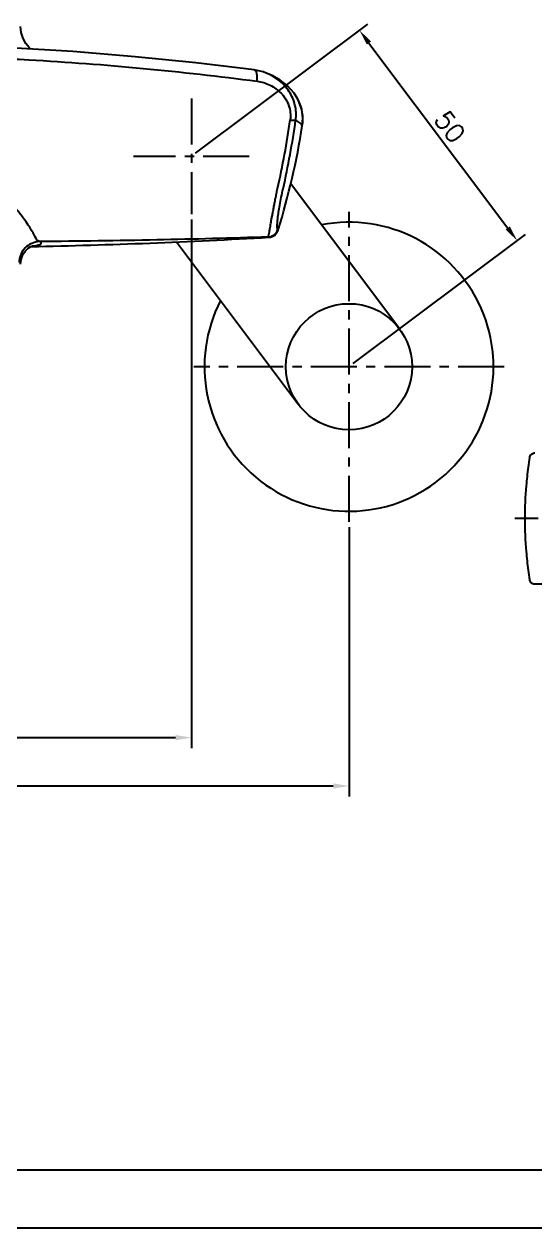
# Model space of a CAD drawing. Extents: x 6992 to 7586, y -5388 to -4968.
# Drawn here: x 7184.9 to 7282.1, y -5388.1 to -5159 of the extents above; entities that cross this region are included whole.
import ezdxf

# ---------------------------------------------------------------- set-up
doc = ezdxf.new("R2010")
doc.units = 0
doc.header["$LTSCALE"] = 7
doc.header["$MEASUREMENT"] = 0
doc.linetypes.add('CENTER', pattern=[2, 1.25, -0.25, 0.25, -0.25])
doc.layers.get('0').update_dxf_attribs({"color": 2, "linetype": 'CONTINUOUS'})
for name, color, linetype in [('CL', 1, 'CENTER'), ('D', 2, 'CONTINUOUS'), ('DIM', 2, 'CONTINUOUS'), ('DWG', 7, 'CONTINUOUS')]:
    doc.layers.add(name, color=color, linetype=linetype)
doc.styles.add('GHS', font='ROMANS.shx', dxfattribs={"bigfont": 'GHS.shx'})

# ---------------------------------------------------------------- blocks, each defined once
blk = doc.blocks.new('BORDER')
blk.add_line((0, 0), (1, 0))

msp = doc.modelspace()

# ---------------------------------------------------------------- linework, layer by layer
at = {"color": 4}
msp.add_line((7572.5, -5377.09), (7023.5, -5377.09), dxfattribs=at)
at = {"layer": 'CL'}
for p, q in [((7216.78, -5173.19), (7216.78, -5195.19)), ((7227.78, -5184.19), (7205.78, -5184.19)), ((7246.78, -5253.71), (7246.78, -5194.71)), ((7276.26, -5224.21), (7217.26, -5224.21)), ((7436.79, -5253.11), (7278.29, -5253.11))]:
    msp.add_line(p, q, dxfattribs=at)
at = {"layer": 'D'}
for p, q in [((7216.78, -5196.19), (7216.78, -5296.79)), ((7246.78, -5254.71), (7246.78, -5305.99)), ((7109.78, -5294.79), (7213.78, -5294.79)), ((7079.78, -5303.99), (7243.78, -5303.99))]:
    msp.add_line(p, q, dxfattribs=at)
for points in [[(7213.78, -5294.29), (7213.78, -5295.29), (7216.78, -5294.79)], [(7243.78, -5303.49), (7243.78, -5304.49), (7246.78, -5303.99)]]:
    msp.add_solid(points, dxfattribs=at)
at = {"layer": 'DIM'}
for p, q in [((7217.58, -5183.59), (7250.37, -5159.01)), ((7250.57, -5162.61), (7276.97, -5197.82)), ((7247.58, -5223.61), (7280.37, -5199.02))]:
    msp.add_line(p, q, dxfattribs=at)
for points in [[(7250.97, -5162.31), (7250.17, -5162.91), (7248.77, -5160.21)], [(7277.37, -5197.52), (7276.57, -5198.12), (7278.77, -5200.22)]]:
    msp.add_solid(points, dxfattribs=at)
at = {"layer": 'DWG'}
for p, q in [((7194.24, -5164.24), (7182.26, -5163.53)), ((7228.7, -5167.73), (7228.69, -5167.73)), ((7231.22, -5168.41), (7231.21, -5168.4)), ((7232.24, -5168.87), (7231.21, -5168.4)), ((7237.11, -5173.45), (7237.11, -5173.45)), ((7237.88, -5178.34), (7237.88, -5178.34)), ((7256.37, -5217.01), (7235.69, -5189.41)), ((7231.5, -5199.57), (7231.53, -5199.57)), ((7233.29, -5198.17), (7233.29, -5198.17)), ((7213.97, -5200.46), (7237.16, -5231.4)), ((7282.12, -5240.61), (7282.14, -5240.61)), ((7281.15, -5264.76), (7281.15, -5264.76)), ((7282.14, -5265.61), (7282.12, -5265.61)), ((7304.29, -5265.61), (7282.14, -5265.61))]:
    msp.add_line(p, q, dxfattribs=at)
for points in [[(7186.25, -5163.76), (7185.87, -5163.43), (7185.27, -5162.7), (7184.75, -5161.76), (7184.39, -5160.59), (7184.28, -5159.46)], [(7228.69, -5167.73), (7217.65, -5166.41), (7206.05, -5165.22), (7194.24, -5164.24)], [(7231.22, -5168.41), (7230.4, -5168.11), (7228.7, -5167.73)], [(7237.11, -5173.45), (7236.3, -5172.14), (7235.04, -5170.75), (7233.67, -5169.69), (7232.24, -5168.87)], [(7237.88, -5178.34), (7237.98, -5176.94), (7237.76, -5175.23), (7237.11, -5173.45)], [(7184.28, -5204.68), (7184.38, -5203.79), (7184.72, -5202.88), (7185.21, -5202.17), (7185.73, -5201.67)], [(7185.73, -5201.67), (7186.2, -5201.36), (7186.51, -5201.22), (7186.59, -5201.19)]]:
    msp.add_lwpolyline(points, dxfattribs=at)
msp.add_circle((7246.76, -5224.21), 12, dxfattribs=at)
for centre, radius, start, end in [((7229.95, -5177.08), 8.03, 351.0001, 26.9276), ((7080.53, -5155.5), 156.55, 347.1579, 352.0161), ((7096.86, -5156.13), 142.76, 342.8748, 351.0486), ((7078.91, -5155.22), 159.24, 347.2632, 352.0339), ((7246.76, -5224.21), 27.5, 152.7238, 100.9762), ((7161.77, -4001.13), 1200.47, 271.16778, 273.33097), ((7231.3, -5197.51), 2, 273.5159, 342.8052), ((7230.73, -5200.46), 1.17, 52.2988, 54.0275), ((7231.32, -5197.17), 2.41, 274.1405, 274.6711), ((7231.32, -5197.06), 2.51, 274.671, 275.3398), ((7231.38, -5197.58), 2, 274.1812, 342.934), ((7231.37, -5197.54), 2.04, 290.2514, 292.1897), ((7231.37, -5197.57), 2.01, 310.1062, 324.2281), ((7231.37, -5197.57), 2.01, 327.7838, 341.5433), ((7231.39, -5197.58), 1.99, 341.5666, 342.7963)]:
    msp.add_arc(centre, radius, start, end, dxfattribs=at)
for points, knots in [([(7170.74, -5165.23), (7175.79, -5165.34), (7195.35, -5166.1), (7214.85, -5168.03), (7229.27, -5169.86)], [0, 0, 0, 0, 0.257714, 1, 1, 1, 1]), ([(7229.27, -5169.86), (7229.3, -5169.59), (7229.33, -5169.2), (7229.28, -5168.7), (7229.19, -5168.23), (7228.97, -5167.77), (7228.7, -5167.73)], [0, 0, 0, 0, 0.356494, 0.508468, 0.636348, 1, 1, 1, 1]), ([(7229.27, -5169.86), (7229.7, -5169.92), (7230.55, -5170.1), (7231.77, -5170.59), (7232.89, -5171.27), (7234.23, -5172.44), (7235.5, -5174.41), (7235.7, -5176.32), (7235.56, -5177.24)], [0, 0, 0, 0, 0.121428, 0.242837, 0.364745, 0.487796, 0.738802, 1, 1, 1, 1]), ([(7236.61, -5177.29), (7236.68, -5176.82), (7236.73, -5175.86), (7236.53, -5174.45), (7236.09, -5173.1), (7235.22, -5171.45), (7233.66, -5169.71), (7232.06, -5168.76), (7231.22, -5168.41)], [0, 0, 0, 0, 0.12833, 0.255766, 0.382216, 0.507591, 0.754899, 1, 1, 1, 1]), ([(7235.56, -5177.24), (7235.7, -5177.26), (7235.94, -5177.28), (7236.25, -5177.3), (7236.47, -5177.3), (7236.58, -5177.3), (7236.61, -5177.29)], [0, 0, 0, 0, 0.390343, 0.690606, 0.890827, 1, 1, 1, 1]), ([(7237.88, -5178.34), (7237.78, -5178.13), (7237.38, -5177.72), (7236.9, -5177.44), (7236.61, -5177.29)], [0, 0, 0, 0, 0.41642, 1, 1, 1, 1]), ([(7231.42, -5199.51), (7231.43, -5199.48), (7231.44, -5199.41), (7231.5, -5199.16), (7231.59, -5198.67), (7231.69, -5198.07), (7231.8, -5197.44), (7231.91, -5196.87), (7232.01, -5196.23), (7232.15, -5195.52), (7232.29, -5194.76), (7232.45, -5193.94), (7232.62, -5193.08), (7232.79, -5192.18), (7232.97, -5191.24), (7233.09, -5190.61), (7233.16, -5190.3)], [0, 0, 0, 0, 0.008764, 0.025031, 0.080511, 0.166829, 0.221615, 0.284036, 0.353453, 0.430041, 0.51322, 0.602226, 0.696249, 0.794421, 0.895953, 1, 1, 1, 1]), ([(7233.21, -5198.1), (7233.19, -5198.08), (7233.16, -5198.02), (7233.11, -5197.83), (7233.1, -5197.43), (7233.13, -5196.77), (7233.22, -5195.87), (7233.37, -5194.74), (7233.6, -5193.4), (7233.88, -5191.91), (7234.11, -5190.87), (7234.23, -5190.33)], [0, 0, 0, 0, 0.010224, 0.025454, 0.077311, 0.160962, 0.275641, 0.421241, 0.594414, 0.789874, 1, 1, 1, 1]), ([(7187.85, -5200.4), (7187.47, -5200.3), (7186.86, -5199.12), (7186.11, -5197.77), (7185.07, -5196.25), (7184.06, -5194.94), (7182.91, -5193.55), (7182.12, -5192.6), (7181.74, -5192.09)], [0, 0, 0, 0, 0.115536, 0.333229, 0.478194, 0.640821, 0.816021, 1, 1, 1, 1]), ([(7231.42, -5199.51), (7224.35, -5199.76), (7209.82, -5200.13), (7195.3, -5200.33), (7187.85, -5200.4)], [0, 0, 0, 0, 0.487385, 1, 1, 1, 1]), ([(7233.21, -5198.1), (7233.22, -5198.11), (7233.25, -5198.13), (7233.27, -5198.15), (7233.29, -5198.17)], [0, 0, 0, 0, 0.268071, 1, 1, 1, 1]), ([(7187.85, -5200.4), (7187.35, -5200.42), (7186.34, -5200.65), (7185.06, -5201.55), (7184.21, -5202.85), (7184, -5203.88), (7183.99, -5204.39)], [0, 0, 0, 0, 0.248513, 0.498416, 0.749238, 1, 1, 1, 1]), ([(7186.41, -5201.27), (7186.6, -5201.25), (7186.94, -5201.19), (7187.41, -5201.1), (7187.77, -5201), (7188, -5200.91), (7188.13, -5200.83), (7188.18, -5200.77), (7188.21, -5200.71), (7188.19, -5200.64), (7188.15, -5200.58), (7188.04, -5200.49), (7187.93, -5200.43), (7187.85, -5200.4)], [0, 0, 0, 0, 0.240359, 0.435075, 0.589592, 0.702452, 0.74322, 0.774724, 0.800083, 0.824906, 0.854796, 0.893035, 1, 1, 1, 1]), ([(7281.15, -5241.46), (7281.17, -5241.4), (7281.2, -5241.26), (7281.29, -5241.08), (7281.41, -5240.92), (7281.57, -5240.78), (7281.75, -5240.69), (7281.93, -5240.62), (7282.06, -5240.61), (7282.12, -5240.61)], [0, 0, 0, 0, 0.202766, 0.405873, 0.608895, 0.811879, 1.0149, 1.217437, 1.395182, 1.395182, 1.395182, 1.395182]), ([(7281.15, -5241.46), (7281.16, -5241.41), (7281.19, -5241.27), (7281.3, -5241.05), (7281.48, -5240.84), (7281.72, -5240.69), (7281.94, -5240.62), (7282.08, -5240.61), (7282.12, -5240.61)], [0, 0, 0, 0, 0.158874, 0.435075, 0.711735, 0.988548, 1.265195, 1.393763, 1.393763, 1.393763, 1.393763]), ([(7280.9, -5262.91), (7280.77, -5261.74), (7280.4, -5258.48), (7280.21, -5253.11), (7280.4, -5247.74), (7280.77, -5244.49), (7280.9, -5243.31)], [0, 0, 0, 0, 3.549863, 9.825846, 16.100468, 19.646106, 19.646106, 19.646106, 19.646106]), ([(7282.07, -5265.61), (7282.03, -5265.6), (7281.92, -5265.59), (7281.75, -5265.53), (7281.57, -5265.44), (7281.41, -5265.3), (7281.29, -5265.14), (7281.2, -5264.96), (7281.17, -5264.82), (7281.15, -5264.76)], [0, 0, 0, 0, 0.134397, 0.336802, 0.539731, 0.742716, 0.945832, 1.149068, 1.351926, 1.351926, 1.351926, 1.351926]), ([(7282.08, -5265.61), (7282.05, -5265.61), (7281.93, -5265.59), (7281.72, -5265.53), (7281.48, -5265.38), (7281.3, -5265.17), (7281.19, -5264.95), (7281.16, -5264.81), (7281.15, -5264.76)], [0, 0, 0, 0, 0.093166, 0.36986, 0.646723, 0.923412, 1.199596, 1.358353, 1.358353, 1.358353, 1.358353])]:
    msp.add_open_spline(points, degree=3, knots=knots, dxfattribs=at)
for points in [[(7231.5, -5199.57), (7231.48, -5199.56), (7231.47, -5199.54), (7231.45, -5199.53)], [(7231.82, -5199.53), (7231.73, -5199.55), (7231.64, -5199.56), (7231.55, -5199.57)], [(7232.07, -5199.45), (7231.99, -5199.48), (7231.91, -5199.51), (7231.82, -5199.53)], [(7280.9, -5243.31), (7280.98, -5242.7), (7281.07, -5242.08), (7281.15, -5241.46)], [(7281.15, -5264.76), (7281.07, -5264.14), (7280.98, -5263.53), (7280.9, -5262.91)], [(7282.12, -5265.61), (7282.11, -5265.61), (7282.09, -5265.61), (7282.07, -5265.61)], [(7282.12, -5265.61), (7282.11, -5265.61), (7282.1, -5265.61), (7282.08, -5265.61)]]:
    msp.add_open_spline(points, degree=3, dxfattribs=at)

# ---------------------------------------------------------------- block references
at = {"xscale": 594, "yscale": 420, "zscale": 594}
msp.add_blockref('BORDER', (6992.5, -5388.09), dxfattribs=at)

# ---------------------------------------------------------------- texts
at = {"layer": 'DIM', "insert": (7265.97, -5178.56), "char_height": 3.5, "attachment_point": 5, "rotation": 306.8633, "style": 'GHS'}
msp.add_mtext('\\A1;50', dxfattribs=at)

doc.saveas('drawing.dxf')
